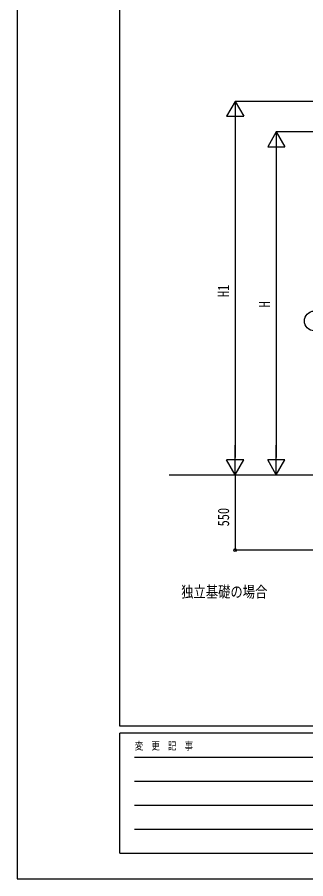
# Model space of a CAD drawing. Units: millimetres, scale not verified. Extents: x -10512 to 10512, y -7425 to 7425.
# Drawn here: x -10512 to -8404, y -7425 to -1141 of the extents above; entities that cross this region are included whole.
import ezdxf
from ezdxf.enums import TextEntityAlignment as Align

# ---------------------------------------------------------------- set-up
doc = ezdxf.new("R2010")
doc.units = ezdxf.units.MM
doc.header["$LTSCALE"] = 30
for name, color, linetype in [('0-2_USER1', 3, 'Continuous'), ('0-5_YKK_A1', 4, 'Continuous'), ('0-6_YKK_D', 6, 'Continuous'), ('0-7_YKK_ZWAK', 7, 'Continuous')]:
    doc.layers.add(name, color=color, linetype=linetype)
doc.styles.add('ＭＳ ゴシック', font='')
doc.styles.get('ＭＳ ゴシック').set_extended_font_data('MS Gothic')

msp = doc.modelspace()

# ---------------------------------------------------------------- linework, layer by layer
at = {"layer": '0-5_YKK_A1'}
msp.add_line((-9402.9, -4477.5), (-5052.79, -4477.5), dxfattribs=at)
at = {"layer": '0-6_YKK_D'}
for p, q in [((-8919.4, -1754.5), (-8981.9, -1862.75)), ((-8113.5, -1754.5), (-8920.4, -1754.5)), ((-8919.4, -1754.5), (-8856.9, -1862.75)), ((-8919.4, -1754.5), (-8919.4, -1971.01)), ((-8981.9, -1862.75), (-8856.9, -1862.75)), ((-8919.4, -1879.5), (-8919.4, -4352.5)), ((-8619.4, -1977.5), (-8681.9, -2085.75)), ((-8113.5, -1977.5), (-8620.4, -1977.5)), ((-8619.4, -1977.5), (-8556.9, -2085.75)), ((-8619.4, -1977.5), (-8619.4, -2194.01)), ((-8681.9, -2085.75), (-8556.9, -2085.75)), ((-8619.4, -2102.5), (-8619.4, -4352.5)), ((-8919.4, -4477.5), (-8919.4, -4260.99)), ((-8619.4, -4477.5), (-8619.4, -4260.99)), ((-8919.4, -4477.5), (-8981.9, -4369.25)), ((-8856.9, -4369.25), (-8981.9, -4369.25)), ((-8919.4, -4477.5), (-8856.9, -4369.25)), ((-8619.4, -4477.5), (-8681.9, -4369.25)), ((-8556.9, -4369.25), (-8681.9, -4369.25)), ((-8619.4, -4477.5), (-8556.9, -4369.25)), ((-8919.4, -4477.5), (-8919.4, -5027.5)), ((-8619.9, -4477.5), (-8618.4, -4477.5)), ((-8320.4, -5027.5), (-8920.4, -5027.5))]:
    msp.add_line(p, q, dxfattribs=at)
for centre, radius in [((-8341.72, -3356.4), 72), ((-8341.72, -3356.4), 72), ((-8919.4, -5027.5), 10.62)]:
    msp.add_circle(centre, radius, dxfattribs=at)
at = {"layer": '0-7_YKK_ZWAK'}
for p, q in [((-9762.45, -6312.5), (-9762.45, 6937.5)), ((9737.55, -6312.5), (-9762.45, -6312.5)), ((-3262.45, -6362.5), (-9762.45, -6362.5)), ((-9762.45, -7237.5), (-9762.45, -6362.5)), ((-9656.2, -6537.5), (-3387.45, -6537.5)), ((-9656.2, -6712.5), (-3387.45, -6712.5)), ((-9656.2, -6887.5), (-3387.45, -6887.5)), ((-9656.2, -7062.5), (-3387.45, -7062.5)), ((-9762.45, -7237.5), (-3262.45, -7237.5))]:
    msp.add_line(p, q, dxfattribs=at)
msp.add_lwpolyline([(-10512.5, -7425), (10512.5, -7425), (10512.5, 7425), (-10512.5, 7425)], close=True, dxfattribs=at)

# ---------------------------------------------------------------- texts
at = {"layer": '0-2_USER1', "style": 'ＭＳ ゴシック', "width": 0.8}
msp.add_text('独立基礎の場合', height=82.48, dxfattribs=at).set_placement((-9314.45, -5397.64), align=Align.BOTTOM_LEFT)
at = {"layer": '0-6_YKK_D', "style": 'ＭＳ ゴシック', "width": 0.8}
for s, p in [('H1', (-8939.4, -3182)), ('H', (-8639.4, -3257.5)), ('550', (-8939.4, -4854.5))]:
    msp.add_text(s, height=82.48, rotation=90, dxfattribs=at).set_placement(p, align=Align.BOTTOM_LEFT)
at = {"layer": '0-7_YKK_ZWAK', "style": 'ＭＳ ゴシック', "width": 0.8}
msp.add_text('変  更  記  事', height=54.99, dxfattribs=at).set_placement((-9653.28, -6500), align=Align.BOTTOM_LEFT)

doc.saveas('drawing.dxf')
